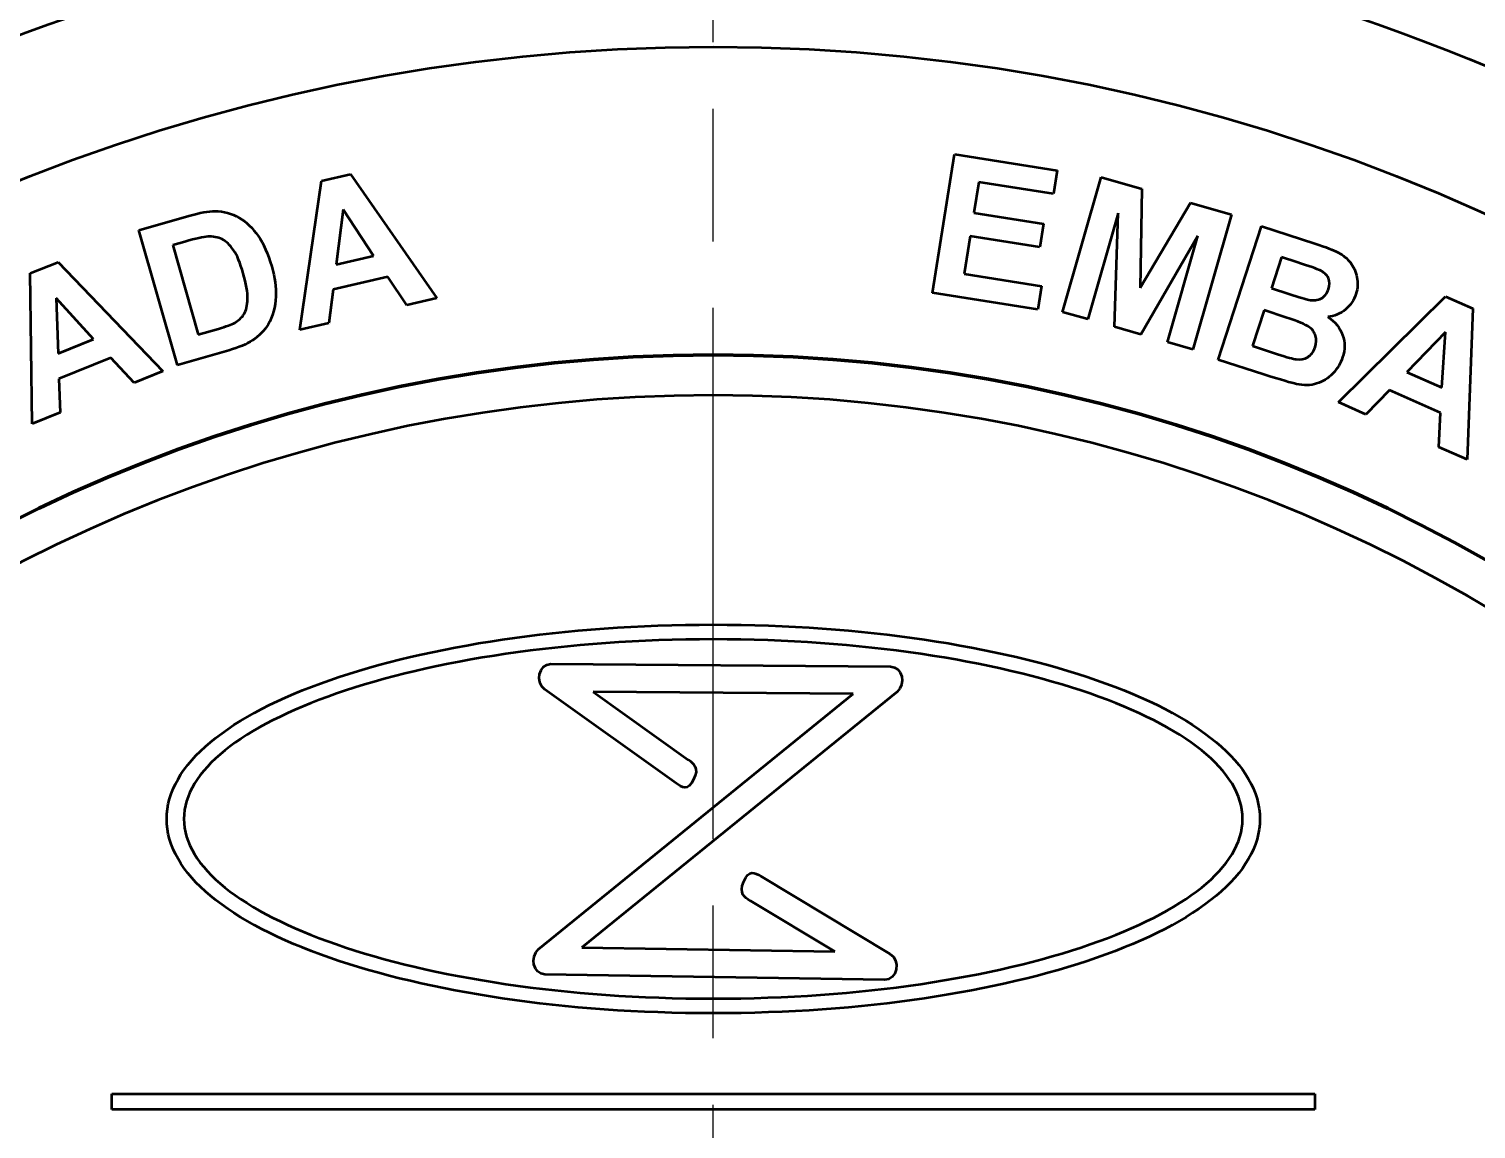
# Model space of a CAD drawing. Extents: x 0 to 822, y 0 to 581.
# Drawn here: x 655 to 720.3, y 414.8 to 464.5 of the extents above; entities that cross this region are included whole.
import ezdxf

# ---------------------------------------------------------------- set-up
doc = ezdxf.new("R2010")
doc.units = 0
doc.header["$LTSCALE"] = 2
doc.linetypes.add('AM_ISO08W050', pattern=[18, 12, -1.5, 3, -1.5])
doc.layers.add('AM_0', color=7, linetype='CONTINUOUS', lineweight=50)
doc.layers.add('AM_7', color=4, linetype='AM_ISO08W050', lineweight=25)

msp = doc.modelspace()

# ---------------------------------------------------------------- linework, layer by layer
at = {"layer": 'AM_0'}
for radius in [90.3, 84.175]:
    msp.add_circle((685.884, 379.557), radius, dxfattribs=at)
msp.add_ellipse((685.884, 379.557), major_axis=(68.434, 0), ratio=0.999976, start_param=4.712389, end_param=10.995574, dxfattribs=at)
at = {"layer": 'AM_0', "color": 7}
for points in [[(695.784, 452.616), (695.784, 452.616), (696.776, 458.877), (696.776, 458.877)], [(696.776, 458.877), (696.776, 458.877), (701.418, 458.142), (701.418, 458.142)], [(697.872, 457.617), (697.872, 457.617), (697.653, 456.23), (697.653, 456.23)], [(701.25, 457.082), (701.25, 457.082), (697.872, 457.617), (697.872, 457.617)], [(701.418, 458.142), (701.418, 458.142), (701.25, 457.082), (701.25, 457.082)], [(701.657, 451.747), (701.657, 451.747), (703.405, 457.841), (703.405, 457.841)], [(703.405, 457.841), (703.405, 457.841), (705.246, 457.313), (705.246, 457.313)], [(705.246, 457.313), (705.246, 457.313), (705.16, 452.839), (705.16, 452.839)], [(662.19, 456.09), (662.696, 456.235), (663.093, 456.308), (663.382, 456.306)], [(663.382, 456.306), (663.77, 456.304), (664.13, 456.204), (664.461, 456.008)], [(705.16, 452.839), (705.16, 452.839), (707.444, 456.682), (707.444, 456.682)], [(707.444, 456.682), (707.444, 456.682), (709.29, 456.153), (709.29, 456.153)], [(659.941, 455.445), (659.941, 455.445), (662.19, 456.09), (662.19, 456.09)], [(664.461, 456.008), (664.794, 455.813), (665.082, 455.539), (665.327, 455.189)], [(697.653, 456.23), (697.653, 456.23), (700.796, 455.732), (700.796, 455.732)], [(700.796, 455.732), (700.796, 455.732), (700.629, 454.678), (700.629, 454.678)], [(704.175, 456.217), (704.175, 456.217), (702.8, 451.42), (702.8, 451.42)], [(704.006, 451.074), (704.006, 451.074), (704.175, 456.217), (704.175, 456.217)], [(709.29, 456.153), (709.29, 456.153), (707.543, 450.06), (707.543, 450.06)], [(708.694, 449.595), (708.694, 449.595), (710.652, 455.623), (710.652, 455.623)], [(710.652, 455.623), (710.652, 455.623), (713.063, 454.84), (713.063, 454.84)], [(661.688, 449.351), (661.688, 449.351), (659.941, 455.445), (659.941, 455.445)], [(663.046, 455.156), (662.863, 455.147), (662.521, 455.069), (662.019, 454.925)], [(663.698, 455.033), (663.507, 455.132), (663.29, 455.172), (663.046, 455.156)], [(664.216, 454.543), (664.06, 454.771), (663.888, 454.935), (663.698, 455.033)], [(665.327, 455.189), (665.571, 454.836), (665.775, 454.376), (665.939, 453.804)], [(697.486, 455.176), (697.486, 455.176), (697.216, 453.471), (697.216, 453.471)], [(700.629, 454.678), (700.629, 454.678), (697.486, 455.176), (697.486, 455.176)], [(707.776, 455.184), (707.776, 455.184), (705.19, 450.734), (705.19, 450.734)], [(706.401, 450.387), (706.401, 450.387), (707.776, 455.184), (707.776, 455.184)], [(662.019, 454.925), (662.019, 454.925), (661.467, 454.766), (661.467, 454.766)], [(661.467, 454.766), (661.467, 454.766), (662.624, 450.731), (662.624, 450.731)], [(664.652, 453.495), (664.517, 453.966), (664.371, 454.314), (664.216, 454.543)], [(713.063, 454.84), (713.54, 454.685), (713.89, 454.55), (714.111, 454.433)], [(714.111, 454.433), (714.333, 454.318), (714.515, 454.167), (714.66, 453.98)], [(655.034, 453.498), (655.034, 453.498), (656.29, 454.005), (656.29, 454.005)], [(656.29, 454.005), (656.29, 454.005), (661.018, 449.078), (661.018, 449.078)], [(665.939, 453.804), (666.083, 453.303), (666.144, 452.853), (666.124, 452.454)], [(711.545, 454.224), (711.545, 454.224), (711.092, 452.83), (711.092, 452.83)], [(712.244, 453.997), (712.244, 453.997), (711.545, 454.224), (711.545, 454.224)], [(713.277, 453.638), (713.161, 453.691), (712.817, 453.811), (712.244, 453.997)], [(714.66, 453.98), (714.804, 453.794), (714.902, 453.577), (714.958, 453.326)], [(655.12, 446.695), (655.12, 446.695), (655.034, 453.498), (655.034, 453.498)], [(664.847, 452.342), (664.852, 452.638), (664.787, 453.024), (664.652, 453.495)], [(697.216, 453.471), (697.216, 453.471), (700.713, 452.918), (700.713, 452.918)], [(713.668, 453.278), (713.602, 453.428), (713.472, 453.548), (713.277, 453.638)], [(713.673, 452.774), (713.734, 452.96), (713.732, 453.128), (713.668, 453.278)], [(714.958, 453.326), (715.013, 453.077), (714.998, 452.821), (714.914, 452.561)], [(657.893, 450.52), (657.893, 450.52), (656.202, 452.374), (656.202, 452.374)], [(656.202, 452.374), (656.202, 452.374), (656.289, 449.872), (656.289, 449.872)], [(664.694, 451.661), (664.792, 451.818), (664.842, 452.046), (664.847, 452.342)], [(666.124, 452.454), (666.099, 451.967), (665.985, 451.546), (665.78, 451.191)], [(700.546, 451.862), (700.546, 451.862), (695.784, 452.616), (695.784, 452.616)], [(700.713, 452.918), (700.713, 452.918), (700.546, 451.862), (700.546, 451.862)], [(711.092, 452.83), (711.092, 452.83), (711.889, 452.571), (711.889, 452.571)], [(711.889, 452.571), (712.364, 452.417), (712.661, 452.328), (712.78, 452.305)], [(712.78, 452.305), (712.996, 452.261), (713.183, 452.279), (713.341, 452.36)], [(713.341, 452.36), (713.5, 452.441), (713.61, 452.578), (713.673, 452.774)], [(714.118, 447.669), (714.118, 447.669), (718.953, 452.456), (718.953, 452.456)], [(714.914, 452.561), (714.822, 452.279), (714.662, 452.044), (714.434, 451.858)], [(718.953, 452.456), (718.953, 452.456), (720.189, 451.906), (720.189, 451.906)], [(702.8, 451.42), (702.8, 451.42), (701.657, 451.747), (701.657, 451.747)], [(710.766, 451.827), (710.766, 451.827), (710.242, 450.215), (710.242, 450.215)], [(711.748, 451.507), (711.748, 451.507), (710.766, 451.827), (710.766, 451.827)], [(714.434, 451.858), (714.204, 451.671), (713.94, 451.562), (713.642, 451.528)], [(720.189, 451.906), (720.189, 451.906), (719.93, 445.082), (719.93, 445.082)], [(663.542, 450.995), (663.885, 451.093), (664.128, 451.183), (664.27, 451.266)], [(664.27, 451.266), (664.454, 451.373), (664.597, 451.504), (664.694, 451.661)], [(665.78, 451.191), (665.627, 450.921), (665.385, 450.677), (665.055, 450.457)], [(705.19, 450.734), (705.19, 450.734), (704.006, 451.074), (704.006, 451.074)], [(712.8, 451.071), (712.653, 451.182), (712.302, 451.327), (711.748, 451.507)], [(713.091, 450.671), (713.043, 450.826), (712.947, 450.959), (712.8, 451.071)], [(713.642, 451.528), (713.974, 451.302), (714.198, 451.028), (714.311, 450.707)], [(656.289, 449.872), (656.289, 449.872), (657.893, 450.52), (657.893, 450.52)], [(662.624, 450.731), (662.624, 450.731), (663.542, 450.995), (663.542, 450.995)], [(665.055, 450.457), (664.809, 450.292), (664.458, 450.146), (664.002, 450.015)], [(707.543, 450.06), (707.543, 450.06), (706.401, 450.387), (706.401, 450.387)], [(713.073, 450.167), (713.132, 450.348), (713.137, 450.516), (713.091, 450.671)], [(714.311, 450.707), (714.426, 450.384), (714.425, 450.049), (714.312, 449.701)], [(718.955, 450.836), (718.955, 450.836), (717.216, 449.035), (717.216, 449.035)], [(718.797, 448.331), (718.797, 448.331), (718.955, 450.836), (718.955, 450.836)], [(664.002, 450.015), (664.002, 450.015), (661.688, 449.351), (661.688, 449.351)], [(710.242, 450.215), (710.242, 450.215), (711.368, 449.849), (711.368, 449.849)], [(711.368, 449.849), (711.807, 449.706), (712.089, 449.627), (712.215, 449.614)], [(712.735, 449.711), (712.891, 449.801), (713.004, 449.954), (713.073, 450.167)], [(658.673, 449.685), (658.673, 449.685), (656.324, 448.735), (656.324, 448.735)], [(659.726, 448.556), (659.726, 448.556), (658.673, 449.685), (658.673, 449.685)], [(661.018, 449.078), (661.018, 449.078), (659.726, 448.556), (659.726, 448.556)], [(710.746, 448.928), (710.746, 448.928), (708.694, 449.595), (708.694, 449.595)], [(712.215, 449.614), (712.407, 449.588), (712.581, 449.621), (712.735, 449.711)], [(714.312, 449.701), (714.223, 449.427), (714.073, 449.181), (713.861, 448.963)], [(656.324, 448.735), (656.324, 448.735), (656.379, 447.204), (656.379, 447.204)], [(712.227, 448.491), (712.018, 448.536), (711.524, 448.681), (710.746, 448.928)], [(717.216, 449.035), (717.216, 449.035), (718.797, 448.331), (718.797, 448.331)], [(716.422, 448.22), (716.422, 448.22), (715.359, 447.117), (715.359, 447.117)], [(718.737, 447.19), (718.737, 447.19), (716.422, 448.22), (716.422, 448.22)], [(656.379, 447.204), (656.379, 447.204), (655.12, 446.695), (655.12, 446.695)], [(715.359, 447.117), (715.359, 447.117), (714.118, 447.669), (714.118, 447.669)], [(718.657, 445.649), (718.657, 445.649), (718.737, 447.19), (718.737, 447.19)], [(719.93, 445.082), (719.93, 445.082), (718.657, 445.649), (718.657, 445.649)], [(668.569, 435.12), (673.014, 436.666), (679.142, 437.624), (685.884, 437.624)], [(685.884, 437.624), (692.627, 437.624), (698.755, 436.666), (703.2, 435.12)], [(685.884, 436.96), (679.242, 436.96), (673.219, 436.021), (668.861, 434.505)], [(702.908, 434.505), (698.55, 436.021), (692.526, 436.96), (685.884, 436.96)], [(678.28, 434.689), (677.819, 435.017), (678.006, 435.852), (678.549, 435.848)], [(678.549, 435.848), (678.549, 435.848), (693.892, 435.725), (693.892, 435.725)], [(693.892, 435.725), (694.417, 435.721), (694.612, 434.932), (694.184, 434.585)], [(684.22, 430.449), (684.22, 430.449), (678.28, 434.689), (678.28, 434.689)], [(677.995, 422.96), (677.995, 422.96), (692.208, 434.491), (692.208, 434.491)], [(694.184, 434.585), (694.184, 434.585), (679.954, 423.04), (679.954, 423.04)], [(692.208, 434.491), (692.208, 434.491), (680.46, 434.585), (680.46, 434.585)], [(680.46, 434.585), (680.46, 434.585), (684.755, 431.52), (684.755, 431.52)], [(684.755, 431.52), (685.008, 431.339), (685.261, 431.159), (684.994, 430.623)], [(684.994, 430.623), (684.727, 430.087), (684.474, 430.268), (684.22, 430.449)], [(687.26, 426.02), (687.493, 426.575), (687.76, 426.415), (688.026, 426.255)], [(688.026, 426.255), (688.026, 426.255), (693.864, 422.753), (693.864, 422.753)], [(687.561, 425.145), (687.295, 425.305), (687.028, 425.465), (687.26, 426.02)], [(691.374, 422.857), (691.374, 422.857), (687.561, 425.145), (687.561, 425.145)], [(678.282, 421.82), (677.759, 421.829), (677.568, 422.613), (677.995, 422.96)], [(679.954, 423.04), (679.954, 423.04), (691.374, 422.857), (691.374, 422.857)], [(693.864, 422.753), (694.362, 422.454), (694.186, 421.565), (693.625, 421.574)], [(693.625, 421.574), (693.625, 421.574), (678.282, 421.82), (678.282, 421.82)], [(658.715, 416.421), (658.715, 416.421), (713.054, 416.421), (713.054, 416.421)], [(658.715, 415.717), (658.715, 415.717), (658.715, 416.421), (658.715, 416.421)], [(713.054, 416.421), (713.054, 416.421), (713.054, 415.717), (713.054, 415.717)], [(713.054, 415.717), (713.054, 415.717), (658.715, 415.717), (658.715, 415.717)]]:
    msp.add_open_spline(points, degree=3, dxfattribs=at)
at = {"layer": 'AM_0'}
for points in [[(667.202, 450.946), (667.202, 450.946), (668.182, 457.678), (668.182, 457.678)], [(668.182, 457.678), (668.182, 457.678), (669.501, 457.983), (669.501, 457.983)], [(669.501, 457.983), (669.501, 457.983), (673.401, 452.377), (673.401, 452.377)], [(669.159, 456.386), (669.159, 456.386), (668.854, 453.901), (668.854, 453.901)], [(670.54, 454.29), (670.54, 454.29), (669.159, 456.386), (669.159, 456.386)], [(668.854, 453.901), (668.854, 453.901), (670.54, 454.29), (670.54, 454.29)], [(671.18, 453.343), (671.18, 453.343), (668.71, 452.773), (668.71, 452.773)], [(672.043, 452.064), (672.043, 452.064), (671.18, 453.343), (671.18, 453.343)], [(668.71, 452.773), (668.71, 452.773), (668.525, 451.252), (668.525, 451.252)], [(673.401, 452.377), (673.401, 452.377), (672.043, 452.064), (672.043, 452.064)], [(668.525, 451.252), (668.525, 451.252), (667.202, 450.946), (667.202, 450.946)]]:
    msp.add_open_spline(points, degree=3, dxfattribs=at)
at = {"layer": 'AM_0', "color": 7, "lineweight": 70}
msp.add_open_spline([(685.884, 449.81), (724.678, 449.81), (756.139, 418.35), (756.139, 379.557), (756.139, 379.557), (756.139, 340.764), (724.678, 309.304), (685.884, 309.304), (685.884, 309.304), (647.091, 309.304), (615.63, 340.764), (615.63, 379.557), (615.63, 379.557), (615.63, 418.35), (647.091, 449.81), (685.884, 449.81)], degree=3, knots=[0, 0, 0, 0, 0.25, 0.25, 0.25, 0.25, 0.5, 0.5, 0.5, 0.5, 0.75, 0.75, 0.75, 0.75, 1, 1, 1, 1], dxfattribs=at)
at = {"layer": 'AM_0', "color": 7}
for points, knots in [([(713.861, 448.963), (713.649, 448.746), (713.408, 448.595), (713.137, 448.512), (713.137, 448.512), (712.867, 448.429), (712.563, 448.422), (712.227, 448.491)], [0.6666667, 0.6666667, 0.6666667, 0.6666667, 0.7333333, 0.7333333, 0.7333333, 0.7333333, 0.8, 0.8, 0.8, 0.8]), ([(668.569, 422.567), (664.016, 424.15), (661.194, 426.369), (661.194, 428.844), (661.194, 428.844), (661.194, 431.319), (664.016, 433.538), (668.569, 435.12)], [0.625, 0.625, 0.625, 0.625, 0.75, 0.75, 0.75, 0.75, 0.875, 0.875, 0.875, 0.875]), ([(703.2, 435.12), (707.753, 433.538), (710.575, 431.319), (710.575, 428.844), (710.575, 428.844), (710.575, 426.369), (707.753, 424.15), (703.2, 422.567)], [0.125, 0.125, 0.125, 0.125, 0.25, 0.25, 0.25, 0.25, 0.375, 0.375, 0.375, 0.375]), ([(668.861, 434.505), (664.609, 433.027), (661.973, 431.022), (661.973, 428.844), (661.973, 428.844), (661.973, 426.666), (664.609, 424.66), (668.861, 423.182)], [0.125, 0.125, 0.125, 0.125, 0.25, 0.25, 0.25, 0.25, 0.375, 0.375, 0.375, 0.375]), ([(702.908, 423.182), (707.16, 424.66), (709.796, 426.666), (709.796, 428.844), (709.796, 428.844), (709.796, 431.022), (707.16, 433.027), (702.908, 434.505)], [0.625, 0.625, 0.625, 0.625, 0.75, 0.75, 0.75, 0.75, 0.875, 0.875, 0.875, 0.875]), ([(668.861, 423.182), (673.219, 421.667), (679.242, 420.727), (685.884, 420.727), (685.884, 420.727), (692.527, 420.727), (698.55, 421.667), (702.908, 423.182)], [0.375, 0.375, 0.375, 0.375, 0.5, 0.5, 0.5, 0.5, 0.625, 0.625, 0.625, 0.625]), ([(703.2, 422.567), (698.755, 421.021), (692.627, 420.063), (685.884, 420.063), (685.884, 420.063), (679.142, 420.063), (673.014, 421.021), (668.569, 422.567)], [0.375, 0.375, 0.375, 0.375, 0.5, 0.5, 0.5, 0.5, 0.625, 0.625, 0.625, 0.625])]:
    msp.add_open_spline(points, degree=3, knots=knots, dxfattribs=at)
at = {"layer": 'AM_7'}
msp.add_line((685.884, 283.934), (685.884, 475.181), dxfattribs=at)

doc.saveas('drawing.dxf')
